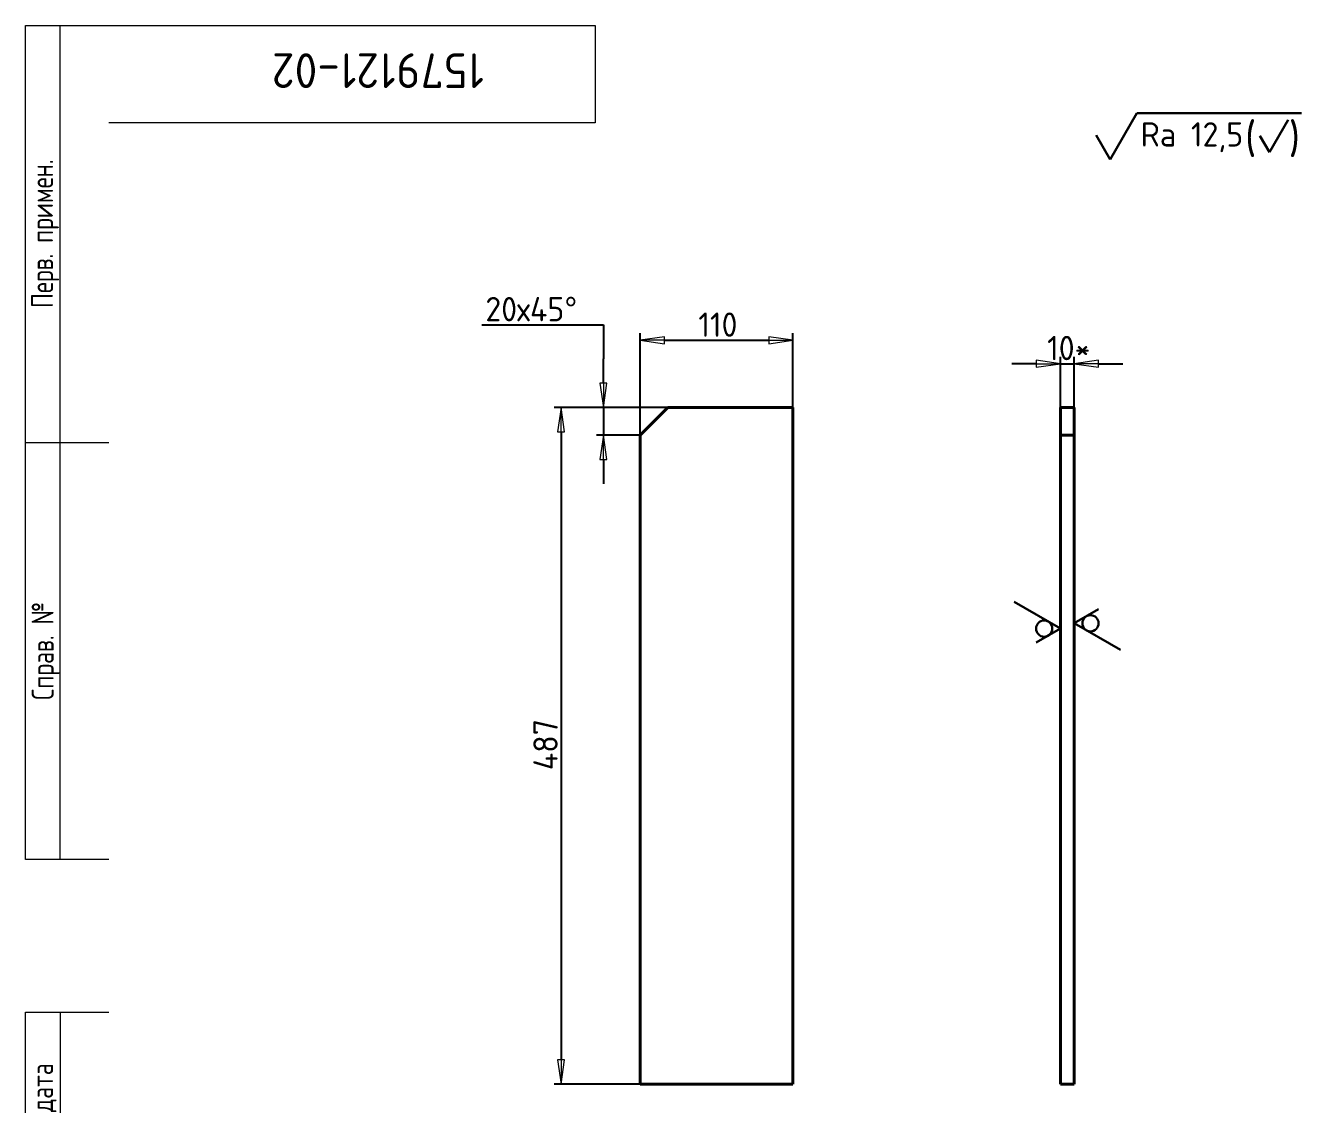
# Model space of a CAD drawing. Header units: millimetres. Extents: x 40 to 5393, y 2 to 1460.
# Drawn here: x 40 to 958, y 684 to 1460 of the extents above; entities that cross this region are included whole.
import ezdxf
from ezdxf.enums import TextEntityAlignment as Align

# ---------------------------------------------------------------- set-up
doc = ezdxf.new("R2018")
doc.units = ezdxf.units.MM
doc.header["$LTSCALE"] = 5
for name, color, linetype, lineweight in [('Видимый контур (ГОСТ)', 4, 'Continuous', 40), ('Обозначение (ГОСТ)', 3, 'Continuous', 18), ('Размер (ГОСТ)', 3, 'Continuous', 18), ('Эскизная геометрия (ГОСТ)', 3, 'Continuous', 15)]:
    doc.layers.add(name, color=color, linetype=linetype, lineweight=lineweight)
doc.styles.add('Альтернативный текст (ГОСТ)', font='arial.ttf', dxfattribs={"width": 0.8})
doc.styles.add('Обычный текст (ГОСТ)', font='GOST Common.ttf')
doc.styles.add('Стиль текста112', font='GOST Common Italic.ttf', dxfattribs={"width": 0.8})
doc.styles.add('Стиль текста164', font='GOST Common.ttf', dxfattribs={"width": 0.8})
doc.styles.add('Стиль текста195', font='GOST Common.ttf', dxfattribs={"width": 1.2})
doc.dimstyles.new('Обычный (ГОСТ)', dxfattribs={"dimscale": 5, "dimtxt": 3.5, "dimasz": 3.5, "dimexe": 1, "dimexo": 0, "dimgap": 0.5, "dimtad": 1, "dimrnd": 1e-08, "dimtxsty": 'Обычный текст (ГОСТ)', "dimblk": 'Filled-1', "dimcen": 0.09, "dimdle": 15, "dimclrd": 256, "dimclre": 256, "dimclrt": 256, "dimazin": 2, "dimtfac": 0.714286, "dimtdec": 3, "dimtmove": 0, "dimatfit": 3, "dimfxl": 1, "dimtolj": 1, "dimlwd": 25, "dimlwe": 25, "dimarcsym": 0})

# ---------------------------------------------------------------- blocks, each defined once
blk = doc.blocks.new('ГОСТ - Доп. графы 1')
at = {"layer": 'Эскизная геометрия (ГОСТ)'}
for p, q in [((-12, 0), (-12, 145)), ((-12, 145), (0, 145)), ((-7, 145), (-7, 0)), ((-12, 110), (-7, 110)), ((-7, 110), (0, 110)), ((-12, 85), (-7, 85)), ((-7, 85), (0, 85)), ((-12, 60), (-7, 60)), ((-7, 60), (0, 60)), ((-12, 25), (-7, 25)), ((-7, 25), (0, 25)), ((0, 0), (-12, 0))]:
    blk.add_line(p, q, dxfattribs=at)
at = {"layer": 'Обозначение (ГОСТ)', "char_height": 3.17, "attachment_point": 5, "rotation": 90, "style": 'Альтернативный текст (ГОСТ)'}
for s, insert, width in [('\\fGOST Common|b0|i0;\\H3.1700;Подп. и дата', (-9.37, 127.41), 34.7679), ('\\fGOST Common|b0|i0;\\H3.1700;Инв. № дубл.', (-8.95, 97.55), 24.8438), ('\\fGOST Common|b0|i0;\\H3.1700;Взам. инв. №', (-9.58, 72.53), 24.8669), ('\\fGOST Common|b0|i0;\\H3.1700;Подп. и дата', (-9.5, 42.47), 35.1486), ('\\fGOST Common|b0|i0;\\H3.1700;Инв. № подл.', (-9.5, 12.41), 24.9618)]:
    blk.add_mtext(s, dxfattribs=dict(at, insert=insert, width=width))
at = {"layer": 'Обозначение (ГОСТ)', "style": 'Стиль текста112', "width": 0.8}
for tag, p in [('Подп._и_дата_2', (-3.53, 127.51)), ('Инв._номер_дубликата', (-3.41, 97.47)), ('Взамен_инв._номера', (-3.46, 72.53)), ('Подп._и_дата_1', (-3.42, 42.35)), ('ИНВЕНТАРНЫЙ_НОМЕР', (-3.33, 12.68))]:
    blk.add_attdef(tag, text='', height=3.17, rotation=90, dxfattribs=at).set_placement(p, align=Align.MIDDLE_CENTER)
blk = doc.blocks.new('ГОСТ - Доп. графы 2')
at = {"layer": 'Эскизная геометрия (ГОСТ)'}
for p, q in [((-12, 0), (-12, 120)), ((-12, 120), (0, 120)), ((-7, 0), (-7, 120)), ((-12, 60), (0, 60)), ((0, 0), (-12, 0))]:
    blk.add_line(p, q, dxfattribs=at)
at = {"layer": 'Обозначение (ГОСТ)', "char_height": 3.17, "attachment_point": 5, "rotation": 90, "style": 'Альтернативный текст (ГОСТ)'}
for s, insert, width in [('\\fGOST Common|b0|i0;\\H3.1700;Перв. примен.', (-9.19, 90.05), 60.0143), ('\\fGOST Common|b0|i0;\\H3.1700;Справ. №', (-9.1, 30), 59.9357)]:
    blk.add_mtext(s, dxfattribs=dict(at, insert=insert, width=width))
at = {"layer": 'Обозначение (ГОСТ)', "style": 'Стиль текста112', "width": 0.8}
for tag, p in [('Первичная_применяемость', (-3.65, 90.03)), ('Справочный_номер', (-3.55, 30.02))]:
    blk.add_attdef(tag, text='', height=3.17, rotation=90, dxfattribs=at).set_placement(p, align=Align.MIDDLE_CENTER)
blk = doc.blocks.new('ГОСТ - Доп. графы 3')
at = {"layer": 'Эскизная геометрия (ГОСТ)'}
for p, q in [((0, 0), (70, 0)), ((70, 0), (70, -14)), ((70, -14), (0, -14))]:
    blk.add_line(p, q, dxfattribs=at)
at = {"layer": 'Обозначение (ГОСТ)', "style": 'Стиль текста164', "width": 0.8}
blk.add_attdef('ОБОЗНАЧЕНИЕ', text='', height=5, rotation=180, dxfattribs=at).set_placement((34.94, -6.97), align=Align.MIDDLE_CENTER)
blk = doc.blocks.new('Filled-1')
at = {"color": 0}
for p, q in [((0, 0), (-1, 0.143)), ((-1, 0.143), (-1, -0.143)), ((-1, 0), (0, 0)), ((-1, -0.143), (0, 0))]:
    blk.add_line(p, q, dxfattribs=at)
at = {"color": 0, "flags": 128}
blk.add_lwpolyline([(-1, -0.143), (0, 0), (-1, 0.143), (-1, -0.143)], dxfattribs=at)
at = {"color": 0}
blk.add_solid([(-1, -0.143), (0, 0), (-1, 0.143), (-1, -0.143)], dxfattribs=at)
blk = doc.blocks.new('*D16')
at = {"layer": 'Defpoints', "color": 0, "linetype": 'Continuous', "transparency": 16777216}
for p in [(502.23, 1185.2), (425.4, 698.2), (482.23, 698.2)]:
    blk.add_point(p, dxfattribs=at)
at = {"layer": 'Размер (ГОСТ)', "linetype": 'Continuous', "lineweight": 25, "transparency": 16777216}
for p, q in [((502.23, 1185.2), (420.4, 1185.2)), ((425.4, 1167.7), (425.4, 715.7)), ((482.23, 698.2), (420.4, 698.2))]:
    blk.add_line(p, q, dxfattribs=at)
at = {"layer": 'Размер (ГОСТ)', "linetype": 'Continuous', "lineweight": 25, "transparency": 16777216, "xscale": 17.5, "yscale": 17.5, "zscale": 17.5}
for p, rotation in [((425.4, 1185.2), 90), ((425.4, 698.2), 270)]:
    blk.add_blockref('Filled-1', p, dxfattribs=dict(at, rotation=rotation))
at = {"layer": 'Размер (ГОСТ)', "linetype": 'Continuous', "lineweight": 25, "transparency": 16777216, "insert": (405.4, 924.16), "char_height": 17.5, "attachment_point": 1, "rotation": 90, "style": 'Обычный текст (ГОСТ)'}
blk.add_mtext('\\A1;487', dxfattribs=at)
blk = doc.blocks.new('*D17')
at = {"layer": 'Defpoints', "color": 0, "linetype": 'Continuous', "transparency": 16777216}
for p in [(592.23, 1233.52), (592.23, 1185.2), (482.23, 1165.2)]:
    blk.add_point(p, dxfattribs=at)
at = {"layer": 'Размер (ГОСТ)', "linetype": 'Continuous', "lineweight": 25, "transparency": 16777216}
for p, q in [((482.23, 1165.2), (482.23, 1238.52)), ((499.73, 1233.52), (574.73, 1233.52)), ((592.23, 1185.2), (592.23, 1238.52))]:
    blk.add_line(p, q, dxfattribs=at)
at = {"layer": 'Размер (ГОСТ)', "linetype": 'Continuous', "lineweight": 25, "transparency": 16777216, "xscale": 17.5, "yscale": 17.5, "zscale": 17.5, "rotation": 180}
blk.add_blockref('Filled-1', (482.23, 1233.52), dxfattribs=at)
at = {"layer": 'Размер (ГОСТ)', "linetype": 'Continuous', "lineweight": 25, "transparency": 16777216, "xscale": 17.5, "yscale": 17.5, "zscale": 17.5}
blk.add_blockref('Filled-1', (592.23, 1233.52), dxfattribs=at)
at = {"layer": 'Размер (ГОСТ)', "linetype": 'Continuous', "lineweight": 25, "transparency": 16777216, "insert": (524.11, 1253.52), "char_height": 17.5, "attachment_point": 1, "style": 'Обычный текст (ГОСТ)'}
blk.add_mtext('\\A1;110', dxfattribs=at)
blk = doc.blocks.new('*D18')
at = {"layer": 'Defpoints', "color": 0, "linetype": 'Continuous', "transparency": 16777216}
for p in [(502.23, 1185.2), (455.79, 1165.2), (482.23, 1165.2)]:
    blk.add_point(p, dxfattribs=at)
at = {"layer": 'Размер (ГОСТ)', "linetype": 'Continuous', "lineweight": 25, "transparency": 16777216}
for p, q in [((368.36, 1244.66), (455.79, 1244.66)), ((455.79, 1244.66), (455.79, 1220.2)), ((455.79, 1202.7), (455.79, 1220.2)), ((502.23, 1185.2), (450.79, 1185.2)), ((455.79, 1185.2), (455.79, 1165.2)), ((482.23, 1165.2), (450.79, 1165.2)), ((455.79, 1147.7), (455.79, 1130.2))]:
    blk.add_line(p, q, dxfattribs=at)
at = {"layer": 'Размер (ГОСТ)', "linetype": 'Continuous', "lineweight": 25, "transparency": 16777216, "xscale": 17.5, "yscale": 17.5, "zscale": 17.5}
for p, rotation in [((455.79, 1185.2), 270), ((455.79, 1165.2), 90)]:
    blk.add_blockref('Filled-1', p, dxfattribs=dict(at, rotation=rotation))
at = {"layer": 'Размер (ГОСТ)', "linetype": 'Continuous', "lineweight": 25, "transparency": 16777216, "insert": (370.86, 1264.66), "char_height": 17.5, "attachment_point": 1, "style": 'Обычный текст (ГОСТ)'}
blk.add_mtext('\\A1;\\fGOST Common|b0|i0;\\H17.5000;20х45\\fAIGDT|b0|i0;\\H17.5000;~', dxfattribs=at)
blk = doc.blocks.new('*D19')
at = {"layer": 'Defpoints', "color": 0, "linetype": 'Continuous', "transparency": 16777216}
for p in [(794.61, 1216.68), (784.61, 1185.2), (794.61, 1185.2)]:
    blk.add_point(p, dxfattribs=at)
at = {"layer": 'Размер (ГОСТ)', "linetype": 'Continuous', "lineweight": 25, "transparency": 16777216}
for p, q in [((784.61, 1185.2), (784.61, 1221.68)), ((794.61, 1185.2), (794.61, 1221.68)), ((767.11, 1216.68), (749.61, 1216.68)), ((784.61, 1216.68), (794.61, 1216.68)), ((812.11, 1216.68), (829.61, 1216.68))]:
    blk.add_line(p, q, dxfattribs=at)
at = {"layer": 'Размер (ГОСТ)', "linetype": 'Continuous', "lineweight": 25, "transparency": 16777216, "xscale": 17.5, "yscale": 17.5, "zscale": 17.5}
blk.add_blockref('Filled-1', (784.61, 1216.68), dxfattribs=at)
at = {"layer": 'Размер (ГОСТ)', "linetype": 'Continuous', "lineweight": 25, "transparency": 16777216, "xscale": 17.5, "yscale": 17.5, "zscale": 17.5, "rotation": 180}
blk.add_blockref('Filled-1', (794.61, 1216.68), dxfattribs=at)
at = {"layer": 'Размер (ГОСТ)', "linetype": 'Continuous', "lineweight": 25, "transparency": 16777216, "insert": (775.08, 1236.68), "char_height": 17.5, "attachment_point": 1, "style": 'Обычный текст (ГОСТ)'}
blk.add_mtext('\\A1;\\fGOST Common|b0|i0;\\H17.5000;10*', dxfattribs=at)
blk = doc.blocks.new('Обозначение шероховатости_1')
at = {"layer": 'Эскизная геометрия (ГОСТ)', "lineweight": 30}
for p, q in [((0, 0), (1.097, 1.9)), ((-0.577, 1), (0, 0))]:
    blk.add_line(p, q, dxfattribs=at)
blk.add_circle((0, 0.667), 0.333, dxfattribs=at)
blk = doc.blocks.new('Обозначение шероховатости_2')
at = {"layer": 'Эскизная геометрия (ГОСТ)', "lineweight": 30}
for p, q in [((0, 0), (1.097, 1.9)), ((-0.577, 1), (0, 0))]:
    blk.add_line(p, q, dxfattribs=at)
blk.add_circle((0, 0.667), 0.333, dxfattribs=at)
blk = doc.blocks.new('Обозначение шероховатости_3')
at = {"layer": 'Эскизная геометрия (ГОСТ)', "lineweight": 30}
for p, q in [((0, 0), (1.097, 1.9)), ((1.097, 1.9), (7.864, 1.9)), ((6.543, 0.3), (7.313, 1.633)), ((-0.577, 1), (0, 0)), ((6.158, 0.967), (6.543, 0.3))]:
    blk.add_line(p, q, dxfattribs=at)
at = {"layer": 'Обозначение (ГОСТ)', "attachment_point": 7, "style": 'Обычный текст (ГОСТ)'}
for s, insert, char_height in [('\\A1;\\fGOST Common|b0|i0;\\H1.3000;(', (5.543, 0.1), 1.3), ('\\A1;\\fGOST Common|b0|i0;\\H1.3000;)', (7.343, 0.1), 1.3), ('\\A1;\\fGOST Common|b0|i0;\\H1.0000;Ra 12,5', (1.251, 0.3), 1)]:
    blk.add_mtext(s, dxfattribs=dict(at, insert=insert, char_height=char_height))

msp = doc.modelspace()

# ---------------------------------------------------------------- linework, layer by layer
at = {"layer": 'Видимый контур (ГОСТ)'}
for p, q in [((482.2319, 1165.2045), (502.2319, 1185.2045)), ((502.2319, 1185.2045), (592.2319, 1185.2045)), ((592.2319, 1185.2045), (592.2319, 698.2045)), ((784.613, 1185.2045), (784.613, 1165.2045)), ((794.613, 1185.2045), (784.613, 1185.2045)), ((794.613, 1165.2045), (794.613, 1185.2045)), ((482.2319, 698.2045), (482.2319, 1165.2045)), ((784.613, 1165.2045), (794.613, 1165.2045)), ((784.613, 698.2045), (784.613, 1165.2045)), ((794.613, 698.2045), (794.613, 1165.2045)), ((592.2319, 698.2045), (482.2319, 698.2045)), ((794.613, 698.2045), (784.613, 698.2045))]:
    msp.add_line(p, q, dxfattribs=at)

# ---------------------------------------------------------------- block references
ref = msp.add_blockref('ГОСТ - Доп. графы 2', (100, 860), dxfattribs=dict(xscale=5, yscale=5, zscale=5))
lines = msp.add_mtext('\\W0.8000;', dxfattribs={"layer": 'Обозначение (ГОСТ)', "insert": (82.244, 1010.0833), "char_height": 15.85, "width": 299.031491, "attachment_point": 5, "rotation": 90, "style": 'Стиль текста112'})
ref.add_attrib('Справочный_номер', '', (82.244, 1010.0833)).embed_mtext(lines)
lines = msp.add_mtext('\\W0.8000;', dxfattribs={"layer": 'Обозначение (ГОСТ)', "insert": (81.7473, 1310.1375), "char_height": 15.85, "width": 299.022407, "attachment_point": 5, "rotation": 90, "style": 'Стиль текста112'})
ref.add_attrib('Первичная_применяемость', '', (81.7473, 1310.1375)).embed_mtext(lines)
ref = msp.add_blockref('ГОСТ - Доп. графы 3', (100, 1460), dxfattribs=dict(xscale=5, yscale=5, zscale=5))
lines = msp.add_mtext('\\W0.8000;', dxfattribs={"layer": 'Обозначение (ГОСТ)', "insert": (274.7105, 1425.162), "char_height": 25, "width": 350.624192, "attachment_point": 5, "rotation": 180, "style": 'Стиль текста164'})
ref.add_attrib('ОБОЗНАЧЕНИЕ', '', (274.7105, 1425.162)).embed_mtext(lines)
at = {"xscale": 17.49999970197678, "yscale": 17.49999970197678, "zscale": 17.49999970197678}
msp.add_blockref('Обозначение шероховатости_3', (820.4917, 1363.5891), dxfattribs=at)
for name, p, rotation in [('Обозначение шероховатости_2', (784.613, 1026.0522), 90), ('Обозначение шероховатости_1', (794.613, 1029.8799), 270)]:
    msp.add_blockref(name, p, dxfattribs=dict(at, rotation=rotation))
ref = msp.add_blockref('ГОСТ - Доп. графы 1', (100, 25), dxfattribs=dict(xscale=5, yscale=5, zscale=5))
lines = msp.add_mtext('\\W0.8000;', dxfattribs={"layer": 'Обозначение (ГОСТ)', "insert": (82.8881, 236.7624), "char_height": 15.85, "width": 175.522492, "attachment_point": 5, "rotation": 90, "style": 'Стиль текста112'})
ref.add_attrib('Подп._и_дата_1', '', (82.8881, 236.7624)).embed_mtext(lines)
lines = msp.add_mtext('\\W0.8000;', dxfattribs={"layer": 'Обозначение (ГОСТ)', "insert": (82.3404, 662.5545), "char_height": 15.85, "width": 175.522492, "attachment_point": 5, "rotation": 90, "style": 'Стиль текста112'})
ref.add_attrib('Подп._и_дата_2', '', (82.3404, 662.5545)).embed_mtext(lines)
lines = msp.add_mtext('\\W0.8000;', dxfattribs={"layer": 'Обозначение (ГОСТ)', "insert": (82.9694, 512.3291), "char_height": 15.85, "width": 124.271335, "attachment_point": 5, "rotation": 90, "style": 'Стиль текста112'})
ref.add_attrib('Инв._номер_дубликата', '', (82.9694, 512.3291)).embed_mtext(lines)
lines = msp.add_mtext('\\W0.8000;', dxfattribs={"layer": 'Обозначение (ГОСТ)', "insert": (82.7007, 387.645), "char_height": 15.85, "width": 124.001531, "attachment_point": 5, "rotation": 90, "style": 'Стиль текста112'})
ref.add_attrib('Взамен_инв._номера', '', (82.7007, 387.645)).embed_mtext(lines)
lines = msp.add_mtext('\\W0.8000;', dxfattribs={"layer": 'Обозначение (ГОСТ)', "insert": (83.3547, 88.4146), "char_height": 15.85, "width": 124.45454, "attachment_point": 5, "rotation": 90, "style": 'Стиль текста112'})
ref.add_attrib('ИНВЕНТАРНЫЙ_НОМЕР', '', (83.3547, 88.4146)).embed_mtext(lines)

# ---------------------------------------------------------------- texts
at = {"layer": 'Обозначение (ГОСТ)', "insert": (369.9242, 1415.0271), "char_height": 25, "width": 192.048287, "attachment_point": 1, "rotation": 180, "style": 'Стиль текста195'}
msp.add_mtext('{\\fGOST Common|b0|i0;\\H25.0000;1579121-02}', dxfattribs=at)

# ---------------------------------------------------------------- dimensions: what is measured, and where the dimension line sits
at = {"layer": 'Размер (ГОСТ)', "linetype": 'Continuous', "lineweight": 25}
for base, p1, p2, angle, text, override, picture, middle in [((455.7875, 1165.2045), (502.2319, 1185.2045), (482.2319, 1165.2045), 90, '\\fGOST Common|b0|i0;\\H17.5000;<>х45\\fAIGDT|b0|i0;\\H17.5000;~', {"dimgap": 0.5, "dimtih": 1, "dimtoh": 1, "dimdec": 2, "dimtol": 0, "dimlim": 0, "dimtp": 0, "dimtm": 0, "dimtdec": 3, "dimtofl": 1, "dimtmove": 1, "dimatfit": 1}, '*D18', (454.5754, 1244.6566)), ((794.613, 1216.6757), (784.613, 1185.2045), (794.613, 1185.2045), 180, '\\fGOST Common|b0|i0;\\H17.5000;<>*', {"dimgap": 0.5, "dimdec": 2, "dimtol": 0, "dimlim": 0, "dimtp": 0, "dimtm": 0, "dimtdec": 3, "dimtofl": 1, "dimatfit": 1}, '*D19', (789.613, 1216.6757))]:
    dim = msp.add_linear_dim(base=base, p1=p1, p2=p2, angle=angle, text=text, dimstyle='Обычный (ГОСТ)', override=override, dxfattribs=at)
    dim.commit()
    dim.dimension.update_dxf_attribs({"geometry": picture, "text_midpoint": middle, "dimtype": 160})
dim = msp.add_linear_dim(base=(592.2319, 1233.5216), p1=(482.2319, 1165.2045), p2=(592.2319, 1185.2045), dimstyle='Обычный (ГОСТ)', override={"dimgap": 0.5, "dimdec": 2, "dimtol": 0, "dimlim": 0, "dimtp": 0, "dimtm": 0, "dimtdec": 3, "dimtofl": 0, "dimatfit": 1}, dxfattribs=at)
dim.commit()
dim.dimension.update_dxf_attribs({"geometry": '*D17', "text_midpoint": (537.2319, 1233.5216), "dimtype": 160})
dim = msp.add_linear_dim(base=(425.3977, 698.2045), p1=(502.2319, 1185.2045), p2=(482.2319, 698.2045), angle=90, dimstyle='Обычный (ГОСТ)', override={"dimgap": 0.5, "dimdec": 2, "dimtol": 0, "dimlim": 0, "dimtp": 0, "dimtm": 0, "dimtdec": 3, "dimtofl": 0, "dimatfit": 1}, dxfattribs=at)
dim.commit()
dim.dimension.update_dxf_attribs({"geometry": '*D16', "text_midpoint": (425.3977, 941.7045), "dimtype": 160})

doc.saveas('drawing.dxf')
